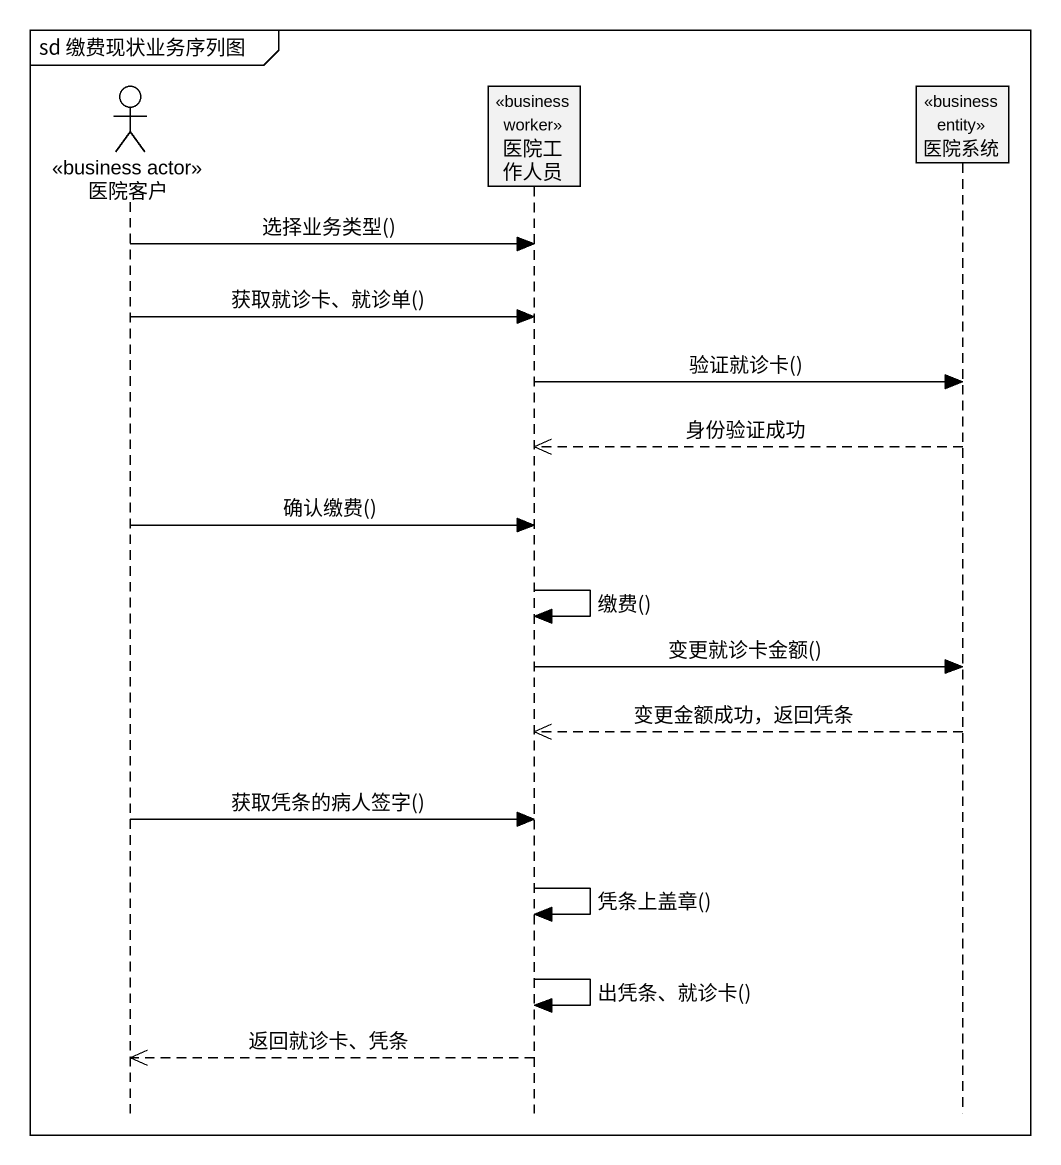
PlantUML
@startuml
mainframe sd 缴费现状业务序列图
hide footbox
actor 医院客户 <<business actor>>
participant 医院工作人员 <<business worker>>
participant 医院系统 <<business entity>>

医院客户 -> 医院工作人员 : 选择业务类型()
医院客户 -> 医院工作人员 : 获取就诊卡、就诊单()
医院工作人员 -> 医院系统 : 验证就诊卡()
医院系统 -->> 医院工作人员 : 身份验证成功
医院客户 -> 医院工作人员 : 确认缴费()
医院工作人员 -> 医院工作人员 : 缴费()
医院工作人员 -> 医院系统 : 变更就诊卡金额()
医院系统 -->> 医院工作人员 : 变更金额成功，返回凭条
医院客户 -> 医院工作人员 : 获取凭条的病人签字()
医院工作人员 -> 医院工作人员 : 凭条上盖章()
医院工作人员 -> 医院工作人员 : 出凭条、就诊卡()
医院工作人员 -->> 医院客户 : 返回就诊卡、凭条
@enduml
